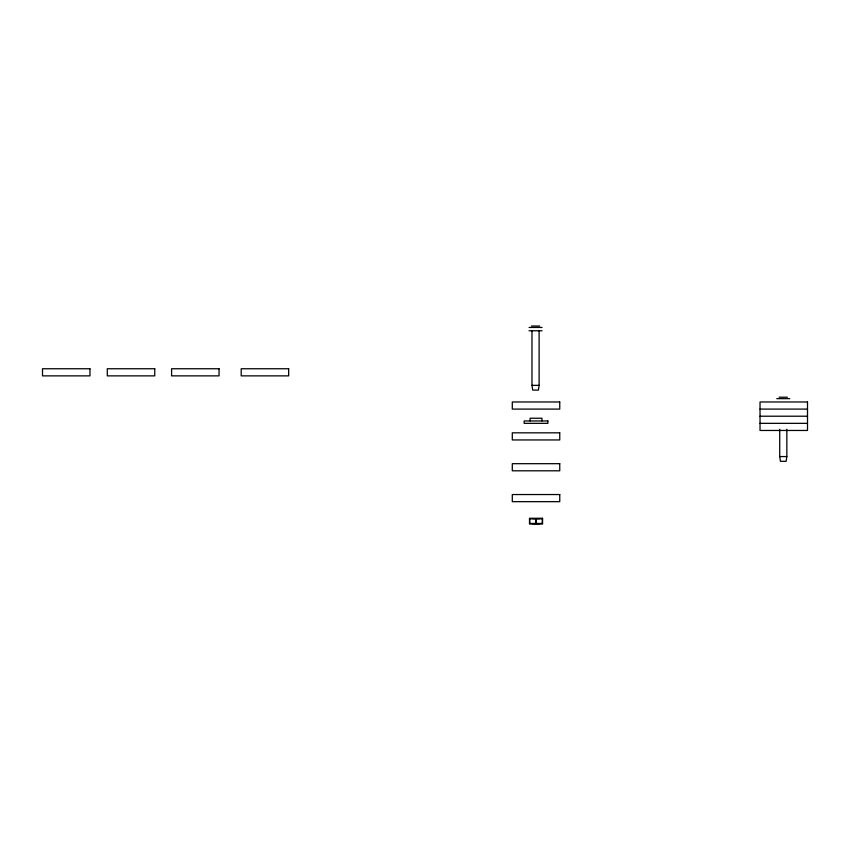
<?xml version="1.0" encoding="UTF-8"?>
<svg xmlns="http://www.w3.org/2000/svg" width="850" height="850" viewBox="0 0 850 850"><rect width="100%" height="100%" fill="white"/><g stroke="black" fill="none" stroke-linecap="round" stroke-linejoin="round"><path stroke-width="1.27" d="M539.112 330.777L539.112 385.358L538.401 390.108L532.706 390.108L531.983 385.358L531.983 330.777M786.845 429.271L786.845 456.567L786.133 461.316L780.438 461.316L779.726 456.567L779.726 429.271M529.497 518.798L542.555 518.798M542.555 523.462L529.497 523.462M531.409 326.028L539.686 326.028M529.051 327.452L542.045 327.452M529.051 330.777L542.045 330.777M531.983 385.358L539.112 385.358M779.153 397.226L787.419 397.226M776.794 398.65L789.788 398.65M760.028 409.094L807.5 409.094M760.028 416.213L807.5 416.213M760.028 423.342L807.5 423.342M779.726 456.567L786.845 456.567M532.461 518.638L539.591 518.638M532.461 523.611L539.591 523.611M542.321 518.798L542.321 523.462M541.96 420.962L541.96 418.232L530.092 418.232L530.092 420.962M536.254 518.798L536.254 523.462M535.798 518.798L535.798 523.462M529.72 518.798L529.72 523.462M89.973 368.751L42.5 368.751L42.5 375.87L89.973 375.87L89.973 368.751M154.753 368.751L107.281 368.751L107.281 375.87L154.753 375.87L154.753 368.751M219.056 368.751L171.594 368.751L171.594 375.87L219.056 375.87L219.056 368.751M288.66 368.751L241.198 368.751L241.198 375.87L288.66 375.87L288.66 368.751M559.757 401.976L512.295 401.976L512.295 409.094L559.757 409.094L559.757 401.976M807.5 401.976L760.028 401.976L760.028 430.461L807.5 430.461L807.5 401.976M547.889 420.962L524.163 420.962L524.163 423.342L547.889 423.342L547.889 420.962M559.757 432.831L512.295 432.831L512.295 439.949L559.757 439.949L559.757 432.831M559.757 463.686L512.295 463.686L512.295 470.804L559.757 470.804L559.757 463.686M559.757 494.541L512.295 494.541L512.295 501.659L559.757 501.659L559.757 494.541M542.555 518.277L529.497 518.277L529.497 523.972L542.555 523.972L542.555 518.277"/></g></svg>
